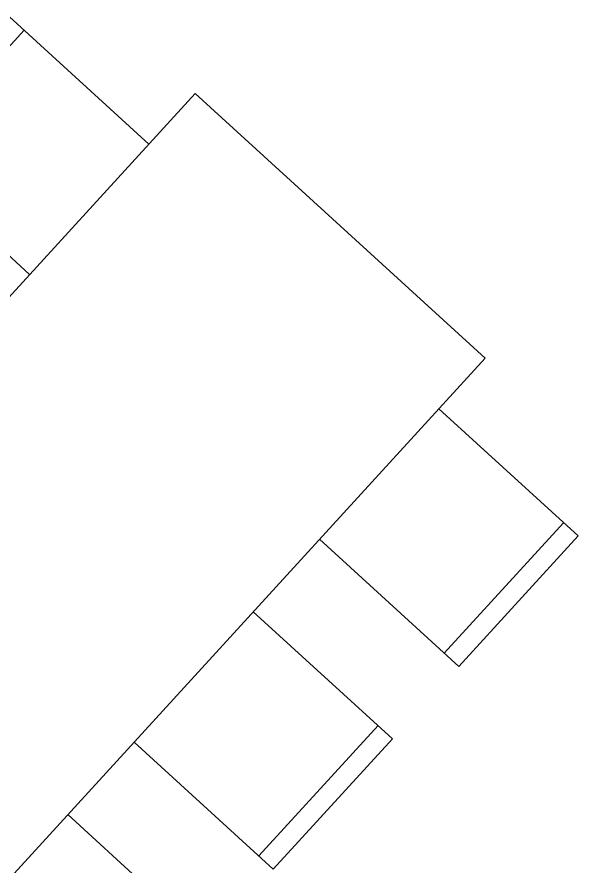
# Model space of a CAD drawing. Header units: metres. Extents: x 750 to 3116, y -341 to 1465.
# Drawn here: x 1588.111 to 1589.539, y 30.456 to 32.619 of the extents above; entities that cross this region are included whole.
import ezdxf

# ---------------------------------------------------------------- set-up
doc = ezdxf.new("R2010")
doc.units = ezdxf.units.M
doc.layers.add('Furniture', color=44, linetype='Continuous', lineweight=5)

# ---------------------------------------------------------------- blocks, each defined once
blk = doc.blocks.new('Dining Table')
at = {"layer": 'Furniture', "color": 0, "linetype": 'ByBlock'}
for p, q in [((29872645.4, 12208378.8), (29872645.4, 12208858.8)), ((29872645.4, 12208858.8), (29873095.4, 12208858.8)), ((29873095.4, 12208858.8), (29873095.4, 12208378.8)), ((29873345.4, 12208858.8), (29873345.4, 12208378.8)), ((29873795.4, 12208858.8), (29873345.4, 12208858.8)), ((29873795.4, 12208378.8), (29873795.4, 12208858.8)), ((29874045.4, 12208858.8), (29874045.4, 12208378.8)), ((29872645.4, 12208808.8), (29873095.4, 12208808.8)), ((29873795.4, 12208808.8), (29873345.4, 12208808.8)), ((29872470.4, 12208378.8), (29872470.4, 12207378.8)), ((29874670.4, 12208378.8), (29872470.4, 12208378.8)), ((29874670.4, 12207378.8), (29872470.4, 12207378.8)), ((29872645.4, 12207378.8), (29872645.4, 12206898.8)), ((29873095.4, 12206898.8), (29873095.4, 12207378.8)), ((29872645.4, 12206948.8), (29873095.4, 12206948.8))]:
    blk.add_line(p, q, dxfattribs=at)

msp = doc.modelspace()

# ---------------------------------------------------------------- block references
at = {"layer": 'Furniture', "color": 252, "true_color": 0x939598, "xscale": 0.001, "yscale": 0.001, "zscale": 0.001, "rotation": 227.5821484355425}
msp.add_blockref('Dining Table', (12726.4756, 30319.9058), dxfattribs=at)

doc.saveas('drawing.dxf')
